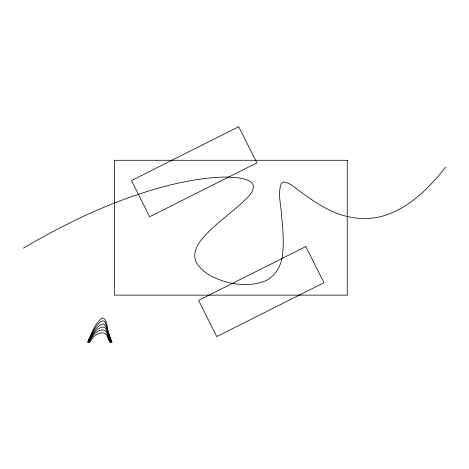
<?xml version="1.0" encoding="UTF-8"?>
<svg xmlns="http://www.w3.org/2000/svg" width="469" height="469" viewBox="0 0 469 469"><rect width="100%" height="100%" fill="white"/><g stroke="black" fill="none" stroke-linecap="round" stroke-linejoin="round"><path stroke-width="0.7" d="M445.55 167.181C428.021 189.494 406.148 211.243 377.434 217.411C362.473 220.149 347.007 217.809 333.119 211.783C321.529 206.595 310.941 199.495 300.828 191.874C295.23 188.403 290.252 182.353 283.288 182.019L281.336 183.373C277.425 193.533 281.095 204.806 281.506 215.312C282.825 228.069 284.044 240.96 282.602 253.758C281.652 266.304 274.236 278.75 261.573 282.244C250.593 285.615 238.797 284.982 227.735 282.367C216.027 279.178 203.681 273.943 196.91 263.32C192.091 255.306 196.306 245.85 201.74 239.366C212.785 226.081 227.055 216.086 239.94 204.736C245.264 199.29 253.348 194.055 253.559 185.677L252.117 182.922C245.522 177.569 236.429 177.663 228.374 177.071C211.795 176.919 195.339 179.51 179.158 182.91C123.951 195.421 72.003 219.451 23.45 248.142M88.711 339.48L87.545 342.282L87.961 342.282L93.548 330.528L96.573 325.832L100.149 322.062L101.726 321.159L103.749 320.943L104.704 321.529L105.425 322.748L109.64 336.965L111.663 342.282L112.085 342.282A95.336 95.336 0 0 1 109.236 334.338C106.416 330.24 108.222 318.914 102.447 317.929C95.107 322.66 92.534 332.064 88.711 339.48M89.362 340.084L88.383 342.282L88.805 342.282C91.637 336.167 95.336 328.722 102.447 326.946C107.342 326.641 106.815 333.611 108.632 336.636A100.624 100.624 0 0 0 110.825 342.282L111.247 342.282C107.424 337.1 108.872 327.098 103.139 323.856C95.899 325.844 92.68 334.075 89.362 340.084M90.124 340.43L89.227 342.282L89.649 342.282L93.243 337.164L96.825 334.356A11.502 11.502 0 0 1 99.381 333.359C102.846 332.099 106.914 332.931 107.424 337.164A78.892 78.892 0 0 0 109.166 340.746L109.981 342.282L110.403 342.282C107.413 338.835 108.445 330.768 103.139 329.9C97.001 329.983 92.68 335.423 90.124 340.43M238.727 126.718L131.508 180.547L149.664 216.713L256.883 162.89L238.727 126.718M305.811 246.553L198.598 300.383L216.754 336.549L323.973 282.719L305.811 246.553M347.242 160.292L114.377 160.292L114.377 295.13L347.242 295.13L347.242 160.292"/></g></svg>
